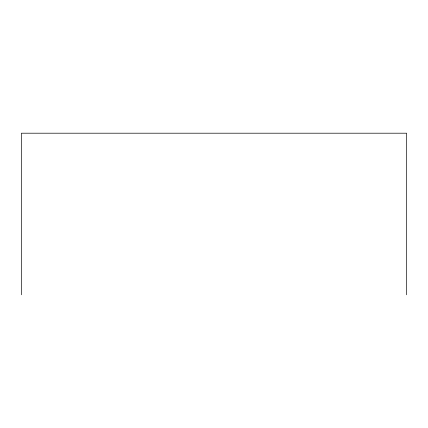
<?xml version="1.0" encoding="UTF-8"?>
<svg xmlns="http://www.w3.org/2000/svg" width="428" height="428" viewBox="0 0 428 428"><rect width="100%" height="100%" fill="white"/><g stroke="black" fill="none" stroke-linecap="round" stroke-linejoin="round"><path stroke-width="0.64" d="M406.6 294.796L406.6 133.204L21.4 133.204L21.4 294.796"/></g></svg>
